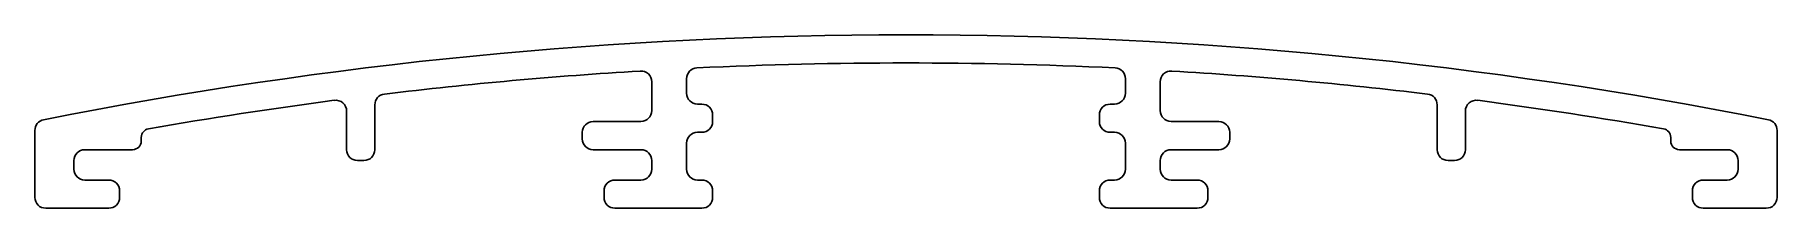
# Model space of a CAD drawing. Extents: x 1.4 to 81.6, y 1.6 to 9.6.
import ezdxf

# ---------------------------------------------------------------- set-up
doc = ezdxf.new("R2010")
doc.units = 0
doc.layers.get('0').update_dxf_attribs({"linetype": 'CONTINUOUS'})

msp = doc.modelspace()

# ---------------------------------------------------------------- linework, layer by layer
for p, q in [((29.811, 7.423), (29.811, 6.094)), ((31.411, 6.894), (31.411, 7.565)), ((51.611, 7.565), (51.611, 6.894)), ((53.211, 6.094), (53.211, 7.423)), ((15.761, 6.074), (15.761, 4.294)), ((17.061, 4.294), (17.061, 6.363)), ((32.111, 6.394), (31.911, 6.394)), ((32.611, 5.594), (32.611, 5.894)), ((50.411, 5.894), (50.411, 5.594)), ((51.111, 6.394), (50.911, 6.394)), ((65.961, 6.363), (65.961, 4.294)), ((67.261, 4.294), (67.261, 6.074)), ((1.411, 5.184), (1.411, 2.094)), ((6.311, 4.694), (6.311, 4.863)), ((26.611, 5.094), (26.611, 4.794)), ((29.311, 5.594), (27.111, 5.594)), ((31.911, 5.094), (32.111, 5.094)), ((50.911, 5.094), (51.111, 5.094)), ((55.911, 5.594), (53.711, 5.594)), ((56.411, 4.794), (56.411, 5.094)), ((76.711, 4.863), (76.711, 4.694)), ((81.611, 2.094), (81.611, 5.184)), ((3.711, 4.294), (5.911, 4.294)), ((27.111, 4.294), (29.311, 4.294)), ((31.411, 3.394), (31.411, 4.594)), ((51.611, 4.594), (51.611, 3.394)), ((53.711, 4.294), (55.911, 4.294)), ((77.111, 4.294), (79.311, 4.294)), ((3.211, 3.394), (3.211, 3.794)), ((16.261, 3.794), (16.561, 3.794)), ((29.811, 3.794), (29.811, 3.394)), ((53.211, 3.394), (53.211, 3.794)), ((66.461, 3.794), (66.761, 3.794)), ((79.811, 3.794), (79.811, 3.394)), ((4.811, 2.894), (3.711, 2.894)), ((29.311, 2.894), (28.111, 2.894)), ((32.111, 2.894), (31.911, 2.894)), ((51.111, 2.894), (50.911, 2.894)), ((54.911, 2.894), (53.711, 2.894)), ((79.311, 2.894), (78.211, 2.894)), ((5.311, 2.094), (5.311, 2.394)), ((27.611, 2.394), (27.611, 2.094)), ((32.611, 2.094), (32.611, 2.394)), ((50.411, 2.394), (50.411, 2.094)), ((55.411, 2.094), (55.411, 2.394)), ((77.711, 2.394), (77.711, 2.094)), ((1.911, 1.594), (4.811, 1.594)), ((28.111, 1.594), (32.111, 1.594)), ((50.911, 1.594), (54.911, 1.594)), ((78.211, 1.594), (81.111, 1.594))]:
    msp.add_line(p, q)
for centre, radius, start, end in [((41.511, -193.406), 203, 78.72282, 101.27718), ((31.911, 7.565), 0.5, 92.73483, 180), ((41.511, -193.406), 201.7, 87.26517, 92.73483), ((51.111, 7.565), 0.5, 360, 87.26517), ((41.511, -193.406), 201.7, 93.47633, 96.83646), ((29.311, 7.423), 0.5, 360, 93.47633), ((53.711, 7.423), 0.5, 86.52367, 180), ((41.511, -193.406), 201.7, 83.16354, 86.52367), ((41.511, -193.406), 201.7, 97.49659, 99.9551), ((15.261, 6.074), 0.5, 0, 97.49659), ((17.561, 6.363), 0.5, 96.83646, 180), ((31.911, 6.894), 0.5, 180, 270), ((51.111, 6.894), 0.5, 270, 0), ((65.461, 6.363), 0.5, 0, 83.16354), ((67.761, 6.074), 0.5, 82.50341, 180), ((41.511, -193.406), 201.7, 80.0449, 82.50341), ((1.911, 5.184), 0.5, 101.27718, 180), ((29.311, 6.094), 0.5, 270, 0), ((32.111, 5.894), 0.5, 0, 90), ((50.911, 5.894), 0.5, 90, 180), ((53.711, 6.094), 0.5, 180, 270), ((81.111, 5.184), 0.5, 0, 78.72282), ((6.711, 4.863), 0.4, 99.9551, 180), ((27.111, 5.094), 0.5, 90, 180), ((31.911, 4.594), 0.5, 90, 180), ((32.111, 5.594), 0.5, 270, 0), ((50.911, 5.594), 0.5, 180, 270), ((51.111, 4.594), 0.5, 360, 90), ((55.911, 5.094), 0.5, 0, 90), ((76.311, 4.863), 0.4, 0, 80.0449), ((3.711, 3.794), 0.5, 90, 180), ((5.911, 4.694), 0.4, 270, 360), ((16.261, 4.294), 0.5, 180, 270), ((16.561, 4.294), 0.5, 270, 0), ((27.111, 4.794), 0.5, 180, 270), ((29.311, 3.794), 0.5, 360, 90), ((53.711, 3.794), 0.5, 90, 180), ((55.911, 4.794), 0.5, 270, 0), ((66.461, 4.294), 0.5, 180, 270), ((66.761, 4.294), 0.5, 270, 0), ((77.111, 4.694), 0.4, 180, 270), ((79.311, 3.794), 0.5, 360, 90), ((3.711, 3.394), 0.5, 180, 270), ((29.311, 3.394), 0.5, 270, 0), ((31.911, 3.394), 0.5, 180, 270), ((51.111, 3.394), 0.5, 270, 0), ((53.711, 3.394), 0.5, 180, 270), ((79.311, 3.394), 0.5, 270, 0), ((4.811, 2.394), 0.5, 0, 90), ((28.111, 2.394), 0.5, 90, 180), ((32.111, 2.394), 0.5, 0, 90), ((50.911, 2.394), 0.5, 90, 180), ((54.911, 2.394), 0.5, 0, 90), ((78.211, 2.394), 0.5, 90, 180), ((1.911, 2.094), 0.5, 180, 270), ((4.811, 2.094), 0.5, 270, 0), ((28.111, 2.094), 0.5, 180, 270), ((32.111, 2.094), 0.5, 270, 0), ((50.911, 2.094), 0.5, 180, 270), ((54.911, 2.094), 0.5, 270, 0), ((78.211, 2.094), 0.5, 180, 270), ((81.111, 2.094), 0.5, 270, 0)]:
    msp.add_arc(centre, radius, start, end)

doc.saveas('drawing.dxf')
